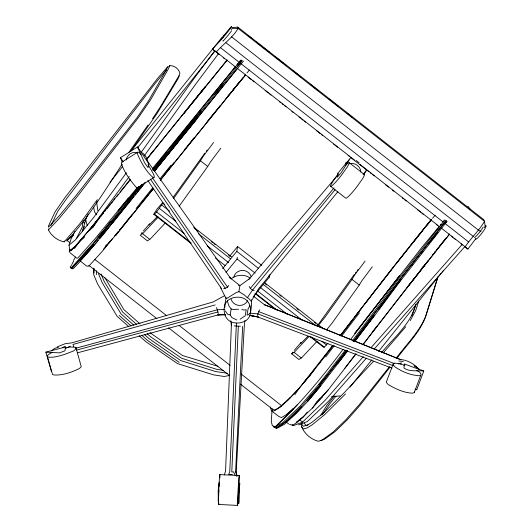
<?xml version="1.0" encoding="UTF-8"?>
<svg xmlns="http://www.w3.org/2000/svg" width="532" height="532" viewBox="0 0 532 532"><rect width="100%" height="100%" fill="white"/><g stroke="black" fill="none" stroke-linecap="round" stroke-linejoin="round"><path stroke-width="0.8" d="M238.821 503.245L238.675 493.211L239.759 483.289L238.821 503.245L237.186 503.159M239.147 488.655L238.675 493.211M219.922 477.836L219.955 475.635A14.716 0.446 -88 0 0 219.33 479.345L218.24 500.233L218.559 503.452A14.716 0.446 -88 0 0 218.905 503.225M93.845 268.294L93.738 274.745L97.629 284.055L117.126 316.334L128.771 326.601M96.365 274.705L96.432 270.768M240.424 326.202L238.336 326.183L231.786 472.01L233.501 471.851L235.117 475.189M218.499 498.969L218.911 490.185M219.098 486.195L219.29 482.205L218.167 490.63L218.353 502.161M235.603 471.764L242.659 326.442M244.946 320.517L244.268 326.282L236.261 471.339L236.953 476.02M236.414 323.03L229.771 471.578L228.733 474.451L232.338 474.398M272.045 410.265L271.26 421.464L272.317 425.64L275.443 426.75L282.366 422.907L300.148 406.102L318.821 384.35L345.281 350.109M45.858 352.157L65.589 346.911L64.931 350.834L59.444 352.869L45.858 352.157L51.411 371.442M226.186 297.521L224.856 304.603L224.936 307.323M222.642 268.633L236.787 251.377L237.598 246.509L261.791 265.448M226.034 272.411L237.053 258.971L237.325 257.342M236.807 319.958L231.965 317.637L230.17 314.951L231.167 308.959L228.993 306.086L227.297 300.952M220.275 287.061L226.107 298.552L227.064 298.286L235.623 292.913L238.908 291.622L239.912 285.631L250.007 278.322M251.443 299.742L251.523 305.361L250.825 310.821L250.113 313.135L247.739 315.044L247.067 314.957L248.065 308.972L249.847 305.72M253.239 296.783L269.478 276.979L269.884 274.539M239.274 475.488L238.436 479.937L238.436 485.011A15.182 0.346 -86.1 0 0 237.412 501.457L237.365 504.389A14.716 0.446 -88 0 0 237.99 500.672L238.349 495.877A15.182 0.346 -86.1 0 0 239.367 479.438L239.274 475.488L219.809 474.624M423.765 371.03L404.566 364.048L403.914 367.971C409.66 372.167 417.128 370.239 423.765 371.03L416.769 389.69L415.159 389.67M152.511 118.742L160.152 107.218L178.287 76.934L179.956 73.343C178.865 68.847 174.423 65.463 169.801 65.636L168.185 69.266L150.523 99.916L138.387 117.658L76.854 197.059L59.564 218.06L48.425 229.937C51.544 235.975 57.529 240.537 64.192 241.9L80.053 223.44L97.349 199.666M179.377 75.79L177.788 79.168L156.774 113.921L130.812 151.161M257.535 315.463L258.605 311.592L259.822 309.784M64.192 241.9L64.392 241.056M437.264 279.054L425.268 317.657C419.243 333.085 406.8 344.776 397.238 357.976M437.949 276.773L425.946 315.569C419.555 331.948 406.308 344.344 396.127 358.322M126.177 159.972C126.929 155.756 130.566 152.358 134.929 152.338L136.963 152.897M88.259 213.891L85.679 219.776L82.473 230.994L84.462 226.446M67.025 240.265L66.806 241.029C88.339 217.807 104.844 190.609 122.121 164.242M415.904 304.257C410.824 324.008 393.973 337.547 381.497 352.683M415.465 305.561L411.795 315.955M418.757 301.006L415.672 310.608L410.278 320.577M129.229 176.577L96.126 221.458L76.608 245.152L69.872 250.519L69.014 245.192L71.122 238.782L74.932 231.433M224.291 474.99L225.561 471.133L231.373 325.637L230.815 320.703M403.988 365.604L404.566 364.048M414.235 392.609L420.732 375.279M393.447 363.436L386.664 381.112A14.484 3.126 27.8 0 0 388.34 384.656C395.469 388.792 403.342 392.563 411.648 393.135A13.872 3.119 17.1 0 0 414.441 391.372M70.005 249.594L69.14 251.849L73.835 247.879L92.136 226.772M97.263 201.109L96.664 202.586L97.848 210.625M51.059 225.355L57.822 211.224L66.926 198.243L155.051 83.571L166.576 69.719M320.769 415.239L326.335 406.149L334.382 395.861M82.3 257.142L83.657 254.422L93.413 244.294L72.059 268.121L70.41 267.696M190.981 243.41L153.741 214.256L157.179 208.817L162.213 203.151L162.925 203.051L164.887 204.587M153.741 214.256L154.46 214.157L156.654 211.955L162.925 203.051M76.362 238.655L82.433 226.778L82.826 221.778L84.781 223.314M400.696 364.134L401.394 362.844L398.468 364.001M71.807 264.471L73.655 261.112M173.545 198.516L200.484 160.784L203.231 156.288L213.545 142.543M179.224 206.13L207.726 166.456L210.473 161.961L220.787 148.215M318.256 325.544L325.052 317.145L351.991 279.413L354.731 274.918L365.045 261.165M326.548 329.926L332.294 322.818L359.233 285.086L361.979 280.59L372.287 266.838M317.052 341.331L301.83 357.584L298.951 359.506L291.709 353.833L292.693 352.131M354.465 341.71L374.694 315.483L399.086 282.612L400.955 279.42L378.744 309.385M73.522 260.374L75.577 256.989M97.137 220.301L87.647 232.065L92.827 227.37L97.137 220.301L118.37 194.18M71.434 265.142L70.131 267.283L71.454 267.636L92.807 243.809L138.952 186.513M322.359 414.694L329.408 404.287L336.078 396.001M363.615 174.835L366.681 170.001L350.688 157.465M484.266 227.643L485.164 226.253L484.492 221.312L483.635 219.57L237.804 27.099L232.158 27.697M99.856 238.502C115.005 221.139 126.855 201.309 142.39 184.198L98.852 237.757M241.069 60.262L239.24 62.982L241.136 60.409M223.566 288.869L227.53 287.26L228.747 285.445M128.658 152.677L148.049 124.987M238.908 291.622L244.135 294.768L247.32 297.727L252.474 290.126L335.067 189.698M294.781 394.731L298.758 388.952L332.58 345.547M74.507 248.557L79.135 241.914L84.355 237.372M289.468 424.37L292.5 425.281L296.982 422.608L312.437 408.071L316.38 402.418L328.523 389.537L356.001 353.88M475.914 238.569L467.901 249.082L465.194 246.801C471.006 237.811 479.179 230.682 484.492 221.312L238.15 28.442L232.304 28.263L231.274 29.546M92.827 227.37L103.102 213.026M173.146 197.365L204.74 153.263M126.416 172.76L93.373 217.781L75.371 239.932L69.014 245.192M141.306 152.132L192.697 80.345L214.848 50.626M144.225 155.836L196.082 83.61L218.825 53.193M353.999 341.271L374.335 315.223L354.585 341.797M110.762 221.392L104.365 229.957L97.935 236.959M118.623 231.433L102.25 251.343L88.797 266.2L86.57 266.067L80.166 260.913M119.587 230.15L121.03 228.221M332.939 345.793L309.996 375.526L303.839 382.568L314.08 369.94M340.367 335.918C370.059 296.929 400.204 258.253 431.026 220.148M346.638 350.355L319.812 385.128L301.072 406.894L291.077 416.849L283.29 423.751L276.201 427.967L273.209 426.491M347.642 350.96L320.756 385.813L307.802 401.281L296.843 412.932L284.294 424.376L276.78 428.413L274.246 427.11M363.03 344.616L406.421 288.364M352.277 340.926L397.045 281.029L444.918 219.896M306.811 400.589L319.779 385.102L346.585 350.375M347.356 350.654L337.86 363.123L347.423 350.794M354.352 341.471L374.335 315.223M340.088 335.705L393.813 266.259L431.346 219.33M325.79 354.904L326.794 353.594M328.291 351.625L332.799 345.714M340.812 335.213L342.315 333.238M343.32 331.928L344.317 330.618M345.321 329.301L352.836 319.453M325.71 356.939L334.269 345.733M341.823 335.852L359.446 312.783M343.034 349.404C322.485 376.862 300.627 403.376 275.443 426.75L297.554 404.533M350.535 339.576L399.658 275.576L354.824 333.378L422.036 247.161L439.179 226.399M344.816 368.337L355.908 353.813M362.837 344.749L377.088 326.096L375.579 327.965M206.217 151.334L207.207 150.044M354.272 274.459L317.777 325.185M355.256 273.175L356.247 271.885M357.231 270.602L358.216 269.318M411.229 244.673L424.622 227.842M399.086 282.612L447.046 221.359M154.36 171.224L169.149 152.637M221.558 39.408L212.434 49.05L216.325 51.937C223.44 43.89 232.491 37.845 238.15 28.442L237.804 27.099M70.463 250.412L71.421 250.233L74.852 246.728L84.475 235.802M354.837 316.826L361.92 307.722M364.952 303.819L371.017 296.011M372.028 294.708L373.038 293.411M374.049 292.108L382.142 281.701M383.153 280.397L384.164 279.094M385.175 277.797L391.752 269.338M150.795 153.994L227.058 59.936M318.661 364.054L325.291 355.562M335.692 364.706L346.877 350.382M307.802 401.281L320.756 385.813M373.324 331.004L428.253 260.693L449.58 234.173M139.171 186.692L129.03 199.606L139.377 186.759M128.019 202.1L141.798 184.557M153.023 170.267L166.802 152.724L152.85 169.243L240.963 59.996M243.111 77.592L160.258 180.228L245.485 74.872M411.874 265.122L412.879 263.839M420.925 253.571L422.94 251.004M390.096 367.053L360.024 405.311L347.11 420.001L335.12 431.552L324.354 439.352L320.929 440.456M392.264 268.687L393.294 267.383M396.899 262.828L407.718 249.169M408.749 247.865L409.78 246.562M421.969 267.915L423.479 266.013M407.944 286.409L428.253 260.693L406.747 287.978L449.427 234.133M237.392 68.402L170.18 151.361M389.477 366.674L359.047 404.918L345.634 420.027L332.999 432.157L321.96 440.124L318.329 441.274C310.176 439.179 302.243 432.144 301.019 423.618M428.566 243.922L429.597 242.632M430.627 241.342L437.836 232.311M131.464 150.41L221.857 37.539M222.921 36.229L223.959 34.932M110.024 182.243L122.466 166.702M137.495 147.923L214.715 51.424M171.384 147.018L194.692 117.911L192.012 120.471M167.387 153.196L201.049 111.221M350.049 387.07L371.868 359.812M378.618 351.379L440.948 273.495M441.986 272.198L443.542 270.249M158.795 163.836L153.668 170.213L223.679 83.338M410.804 245.292L411.828 244.022M413.364 242.113L420.533 233.209M421.557 231.939L422.581 230.669M426.677 225.581L431.286 219.862L425.647 226.619M432.31 255.021L433.347 253.731M434.391 252.441L435.429 251.144M436.466 249.854L438.029 247.912M439.066 246.622L445.823 238.216M119.886 192.212L130.313 179.284M146.48 159.241L153.256 150.835M111.421 203.237L112.957 201.335M113.988 200.065L115.012 198.795M116.548 196.893L130.486 179.543M146.506 159.673L205.552 86.317L183.886 113.476L227.237 60.156M69.785 252.547L76.821 258.22L77.798 258.053L95.374 238.383L128.425 198.01M137.422 187.311L118.057 210.852M152.425 168.697L235.47 66.52M152.83 170.06L166.802 152.724M131.411 199.407L94.397 244.999L78.47 263.26L73.396 268.54L72.046 268.833M132.441 198.123L133.479 196.84M135.028 194.912L136.066 193.628M137.096 192.345L144.857 182.715M154.686 170.526L197.884 117.579L154.446 171.264M145.063 182.862L112.678 222.935M154.38 171.304L243.45 61.12M136.079 208.458L152.737 187.796M160.026 178.759L170.958 165.199M142.343 201.828L143.381 200.544M144.937 198.616L145.974 197.325M147.005 196.042L148.042 194.759M149.08 193.468L153.223 188.328M164.627 174.183L165.665 172.9M166.702 171.61L173.957 162.639M153.529 188.581L115.743 235.29L153.469 188.534M247.001 72.977L249.448 69.945M372.56 331.702L373.57 330.458M184.85 149.193L185.881 147.909M186.918 146.633L194.18 137.662M122.034 226.931L132.468 214.05M104.95 211.211L105.941 209.987M106.925 208.77L110.397 204.507M214.549 94.523L242.253 60.555M111.693 222.17L119.301 212.813M207.161 121.642L208.73 119.707M209.774 118.417L220.241 105.535M405.743 326.761L383.16 353.002M201.329 92.069L202.898 90.141M203.949 88.851L204.993 87.567M228.035 95.966L229.066 94.696M230.615 92.801L231.646 91.537M232.677 90.267L238.868 82.673M245.651 74.965L225.98 98.62M337.906 191.613L258.266 289.215L251.197 301.238L248.471 298.166L247.32 297.727M307.363 411.987L303.074 417.261L296.191 422.142M237.252 66.573L241.914 60.887M80.505 260.228L93.579 245.777M310.003 375.166L299.05 388.254L287.28 400.869M312.437 408.071L328.523 389.537M99.065 218.399L93.113 225.601M100.528 216.61L103.461 213.033M236.973 64.685L237.977 63.468M118.091 231.746L114.653 235.929M119.554 229.957L120.531 228.767M229.744 256.092L237.598 246.509M363.063 174.41L366.681 170.001M309.89 336.517L323.609 347.256L324.32 347.157L327.938 343.226M440.217 225.142L441.108 224.072M104.97 230.442L77.426 262.562L72.026 268.101L70.989 268.155M111.161 240.145L112.658 238.336M239.493 61.632L240.511 60.402M254.276 290.492L252.474 290.126L250.306 288.43L334.083 187.876M445.976 220.667L398.155 281.913L353.521 341.251L401.467 277.498L446.268 220.301M106.353 245.87L107.311 244.727M108.269 243.59L110.663 240.743M432.576 218.286L435.096 215.307M248.929 279.353L338.139 174.729M94.098 245.219L98.081 240.557M103.481 249.229L105.875 246.429M442.877 221.937L443.914 220.727M318.236 400.882L320.271 398.508M363.263 356.686L324.872 400.583L302.562 422.109L293.471 425.633L292.161 424.609M370.811 347.921L462.002 244.654M366.156 358.395L328.184 401.64L307.323 421.55L298.552 424.922M374.196 349.072L464.975 246.476M141.186 233.501L142.237 232.291M143.288 231.081L149.585 223.799L149.073 225.063L157.106 216.903M294.269 350.315L301.092 342.428L300.58 343.692L308.161 335.998M84.242 256.404L89.915 250.013M446.574 221.272L444.419 223.64L446.767 221.325M158.303 217.029L143.081 233.289L140.202 235.204L147.45 240.876L150.323 238.954L165.006 223.294M309.265 336.251L294.588 351.911L291.709 353.833M373.65 361.188L344.317 392.616L323.935 412.619L311.985 422.282L307.004 425.334L303.32 426.225L301.597 423.938M302.921 417.061L300.607 419.063M318.821 384.35L327.293 375.672M345.487 393.959L324.467 414.82L312.124 424.842L306.984 428.021L303.127 428.992L301.371 426.611M298.758 388.952C290.718 396.593 283.855 405.896 273.774 411.037L271.18 409.933L270.342 406.94M288.816 418.844L301.072 406.894C294.662 415.911 285.445 422.202 276.175 427.947L273.787 426.937M290.392 397.451L279.473 407.359L274.944 409.999L272.404 408.942M88.398 251.323L89.921 249.907M74.852 246.728L76.608 245.112M345.534 165.412L347.961 163.191A14.716 1.629 -51.9 0 1 347.343 166.908L341.358 175.354A15.302 1.689 -51.9 0 1 330.611 186.32L345.793 198.203A15.302 1.689 -51.9 0 0 356.533 187.237L362.518 178.792A14.716 1.629 -51.9 0 0 364.367 174.562L349.192 162.679M168.584 66.746L169.801 65.636M105.123 246.23L110.37 241.442M316.38 402.418L322.565 396.812M286.382 414.681L293.478 408.423L291.662 410.485L286.382 414.681L281.455 417.573L278.841 416.463L271.752 411.07M62.796 347.808L64.439 346.399M51.345 350.914L54.65 348.327L58.467 347.29M72.505 236.348L67.597 239.659M73.216 235.29L69.506 238.057L73.17 235.596M279.473 407.359L281.481 406.042M154.027 177.369L137.848 187.69A14.484 2.494 50.8 0 1 136.119 187.164C130.712 181.066 125.838 174.27 122.573 166.789A13.872 1.982 61.2 0 1 121.755 162.194L137.642 152.219M122.333 162.154L120.465 157.685L137.575 146.945L148.734 163.723L148.076 167.647L144.604 162.805L137.575 146.945M345.268 163.211L347.709 161.675M224.551 295.699L213.192 301.95L71.76 342.861L65.296 343.685L57.257 346.831M52.076 352.563L50.088 353.547A14.716 3.046 -15 0 0 49.469 357.265L53.127 357.158A15.182 3.099 -16.9 0 0 69.326 352.596L73.655 350.914A16.14 3.026 -25.4 0 0 74.281 347.197L70.257 347.024A15.182 3.099 -16.9 0 0 64.944 348.028M240.118 319.207L245.192 315.795L246.196 309.81L243.563 310.03L241.754 309.405M68.023 347.236L70.337 346.172M215.194 304.936L72.997 344.443L73.782 346.791M75.837 348.214L217.375 309.777L224.73 309.351M76.714 350.049L217.96 311.958L216.577 307.529M77.639 352.783L218.326 314.864L225.302 314.399M308.008 424.902L305.92 425.401L304.277 423.239M229.751 375.466L224.178 376.483L213.618 374.874L177.508 363.615L145.928 341.73L139.191 335.785M331.476 396.786L340.028 395.901M225.322 314.392L217.641 314.884L225.468 314.924M238.602 309.218L233.329 309.484L231.167 308.959M227.27 373.238L215.633 371.555L180.548 360.483L149.379 338.884L144.451 334.535M238.336 326.183L234.153 325.89M218.699 504.462L237.511 505.4M250.113 313.135L257.894 313.907L393.201 365.71M398.787 361.022L403.349 361.494M218.007 366.329L182.516 355.529L149.944 332.646M223.127 370.372L216.238 369.181L181.738 358.315L150.795 336.889L147.125 333.65M249.368 315.376L258.579 317.052L249.289 315.33L257.608 316.886L392.004 368.177M400.31 359.546L400.869 359.738L264.371 304.663L400.31 359.546C407.612 359.978 414.102 364.008 419.017 369.241L414.162 365.624L419.017 369.241M83.684 220.255L85.765 220.707M230.17 314.951L227.63 314.246L225.242 310.901M238.449 285.199L239.912 285.631L229.279 277.172L230.403 278.07L148.089 162.054L145.615 155.989M404.938 365.378L400.011 363.828L395.748 363.263A14.484 3.126 27.8 0 0 395.123 366.98C402.159 371.795 410.245 375.067 418.79 375.738A17.303 3.784 25 0 0 419.416 372.021L416.775 370.405M415.233 389.131L416.769 389.69M258.605 311.592L394.684 363.688M480.948 231.48L478.448 230.157L231.606 36.874M179.211 362.398L147.83 340.64L141.618 335.167M464.343 246.456L467.901 249.082M286.07 421.956L288.65 423.918M253.511 296.271L264.69 304.896M226.034 42.799L473.307 236.434M220.308 47.501L239.254 62.344M240.564 63.361L443.116 221.97M445.078 223.507L468.599 241.927M356.274 160.511L359.16 162.779M216.325 51.937L235.922 67.278M237.225 68.302L354.804 160.365M360.031 164.461L439.718 226.858M441.028 227.882L465.194 246.801M216.125 52.103L219.39 54.656M223.307 57.729L224.617 58.746M248.131 77.16L251.397 79.72M252.707 80.744L254.01 81.762M265.116 90.46L268.381 93.02M269.684 94.038L270.994 95.062M279.486 101.712L280.79 102.736M282.1 103.76L283.403 104.784M284.713 105.802L286.017 106.826M291.895 111.427L293.205 112.451M299.084 117.053L300.387 118.077M301.697 119.102L303.001 120.126M304.304 121.15L305.614 122.174M316.72 130.865L319.985 133.426M321.288 134.443L322.598 135.467M333.704 144.165L337.62 147.231M348.074 155.417L349.378 156.441M367.665 170.759L368.975 171.783M370.279 172.807L371.589 173.831M372.892 174.855L374.202 175.873M385.308 184.571L388.573 187.124M392.49 190.197L393.793 191.221M402.285 197.871L403.595 198.888M404.899 199.912L406.209 200.936M417.314 209.635L420.579 212.188M421.883 213.212L423.193 214.236M436.253 224.464L437.563 225.488M451.276 236.228L452.586 237.252M453.889 238.276L455.199 239.294M461.078 243.902L462.381 244.926M200.484 160.784L207.726 166.456M351.991 279.413L359.233 285.086M236.787 251.377L258.359 268.274M268.168 275.955L269.478 276.979M237.053 258.971L255.194 273.169M193.635 227.098L231.526 256.77M264.843 282.858L323.642 328.896M194.227 228.221L195.53 229.239M196.84 230.263L198.143 231.287M211.211 241.521L212.521 242.539M213.824 243.563L215.134 244.587M228.201 254.821L230.157 256.351M265.435 283.975L266.745 284.999M279.812 295.233L281.115 296.257M296.796 308.533L298.758 310.07M314.439 322.345L315.742 323.37M317.052 324.394L318.355 325.411M161.888 205.093L169.728 211.231M198.476 233.741L230.489 258.805M263.154 284.387L316.075 325.823M159.494 208.491L175.826 221.285M207.187 245.837L228.747 262.722M260.101 287.273L302.568 320.523M156.654 211.955L184.092 233.442M215.453 257.993L225.255 265.668M257.92 291.243L287.972 314.778M321.946 341.378L326.522 344.962M154.46 214.157L191.041 242.805M255.726 293.445L277.285 310.329M311.26 336.929L324.32 347.157M255.008 293.544L275.263 309.405M142.47 233.621L149.791 239.38M293.97 352.251L301.298 358.009M94.889 259.476L166.729 315.729M179.138 325.451L230.077 365.338M241.176 374.036L281.667 405.743M299.948 420.061L302.562 422.109M88.831 265.368L156.827 318.621M168.591 327.832L229.398 375.452M240.511 384.157L272.55 409.248M247.912 35.358L251.829 38.437M256.404 42.028L266.845 50.234M268.155 51.258L269.458 52.282M274.685 56.385L283.822 63.567M285.132 64.591L286.435 65.616M292.966 70.749L300.799 76.901M310.595 84.595L315.815 88.698M317.119 89.722L318.429 90.746M328.876 98.952L332.793 102.031M334.096 103.055L335.399 104.086M336.709 105.11L338.013 106.134M347.157 113.316L352.377 117.419M67.325 240.597L69.885 242.659M212.434 49.05L215.473 51.591M140.002 323.862L123.85 309.591L104.95 277.804M136.724 324.467L122.646 312.051L104.166 281.428L101.033 273.92M133.971 325.291L121.023 313.873L102.244 282.771L98.487 273.734M119.254 315.456L131.058 325.857M141.047 154.599L139.005 152.465A17.303 2.86 53.5 0 0 138.387 156.182C141.884 163.763 146.14 171.098 152.298 176.843A14.484 2.494 50.8 0 0 152.917 173.126L148.089 164.594M142.583 152.79L145.263 156.042M467.967 206.383L470.454 209.628M96.791 214.862L94.377 211.696L93.738 207.068M152.538 177.907L227.53 287.26M150.376 179.091L225.368 288.444M147.849 180.554L221.478 288.59M120.465 157.685L123.138 161.708M249.215 286.535L250.306 288.43M65.589 346.911L66.035 348.453M47.441 356.573L52.482 374.315A14.716 3.046 -15 0 0 54.503 375C62.756 375.399 71.022 372.493 78.41 369.002A14.716 3.046 -15 0 0 81.057 365.976L75.943 347.602M85.679 219.776L87.275 225.608M236.953 475.947L235.802 471.678L236.8 476.133M217.96 311.958L218.253 313.441M86.41 217.009L86.556 218.659M48.332 228.873L48.425 229.937M231.334 322.917L231.373 325.637M93.845 268.175L93.898 272.996M485.463 225.874A8.465 1.224 -52.3 0 1 482.172 232.783A8.465 1.224 -52.3 0 1 475.615 238.875M483.209 227.044A8.465 1.224 -52.3 0 1 474.418 237.598M231.62 30.763A8.465 0.359 -51.1 0 1 225.621 38.238A8.465 0.359 -51.1 0 1 222.968 40.931M338.279 173.884A15.302 1.689 -51.9 0 0 330.824 185.083A14.716 1.629 -51.9 0 0 330.611 186.32M249.9 278.09A11.651 11.345 9.5 0 0 247.207 276.394A16.213 15.787 9.5 0 0 232.298 277.937A11.651 11.345 9.5 0 0 231.121 278.948M233.847 277.106A8.964 8.731 9.5 0 1 251.144 276.653M247.653 300.68A8.964 8.731 9.5 0 1 231.074 299.197M350.003 163.61A8.964 8.731 9.5 0 1 360.802 172.062M337.867 173.306L337.328 177.203L341.158 172.74L350.781 157.552L337.867 173.306M167.613 66.859L166.09 70.291L148.488 100.934L137.269 117.346L76.016 195.577L59.391 215.653L48.538 227.171L48.425 226.153L55.089 211.822L65.163 197.385L157.957 77.985L167.613 66.859M245.578 74.447L244.587 75.704L245.578 74.447M223.068 37.546A8.465 0.359 -51.1 0 0 231.633 26.6A8.465 0.359 -51.1 0 0 224.411 34.906A8.465 0.359 -51.1 0 0 223.068 37.546M250.06 306.252A11.651 11.345 9.5 0 0 238.502 297.195A16.213 15.787 9.5 0 0 228.634 299.822A11.651 11.345 9.5 0 0 225.189 304.018A16.213 15.787 9.5 0 0 224.723 314A11.651 11.345 9.5 0 0 231.24 321.973A16.213 15.787 9.5 0 0 246.15 320.43A11.651 11.345 9.5 0 0 249.594 316.234A16.213 15.787 9.5 0 0 250.06 306.252"/></g></svg>
